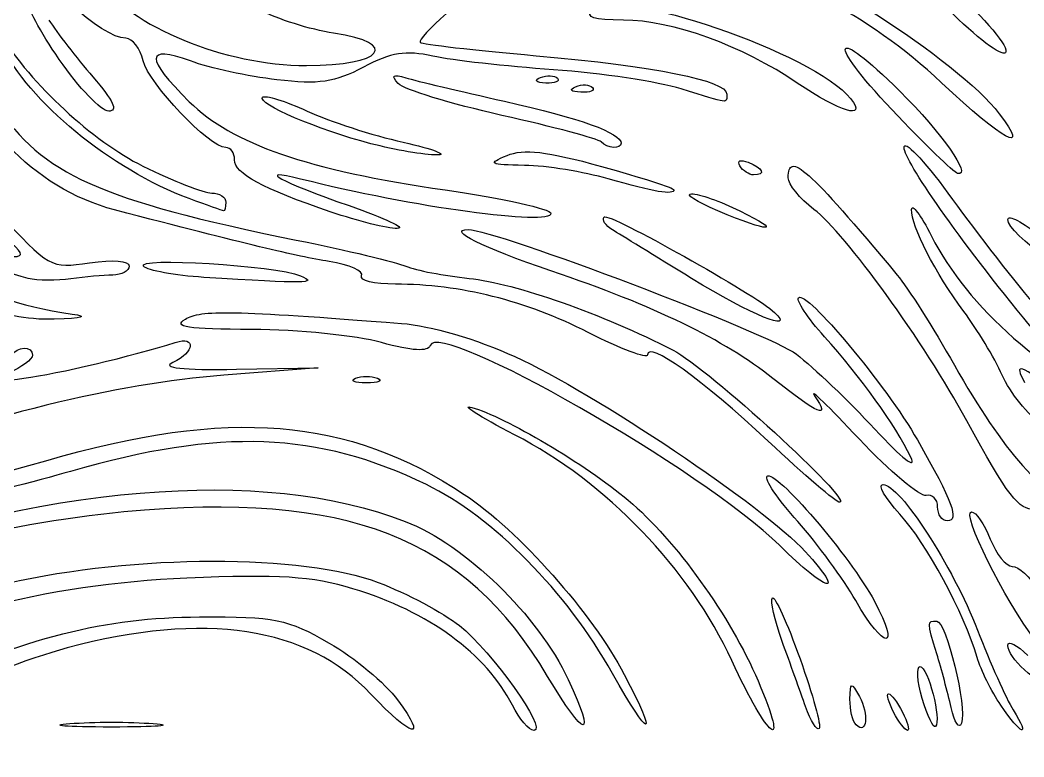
# Model space of a CAD drawing. Header units: millimetres. Extents: x 0.04 to 5.52, y 0.08 to 1.95.
# Drawn here: x 3.516 to 4.376, y 0.078 to 0.709 of the extents above; entities that cross this region are included whole.
import ezdxf

# ---------------------------------------------------------------- set-up
doc = ezdxf.new("R2010")
doc.units = ezdxf.units.MM
doc.layers.add('Layer_1', color=7, linetype='CONTINUOUS')

msp = doc.modelspace()

# ---------------------------------------------------------------- linework, layer by layer
at = {"layer": 'Layer_1', "color": 7}
for points in [[(3.549289, 0.67531)], [(3.961761, 0.659848)], [(4.181888, 0.655187)], [(4.305485, 0.655479)], [(3.991891, 0.652045)], [(4.262943, 0.632398)], [(3.81629, 0.603209)], [(4.013765, 0.604712)], [(4.132708, 0.584206)], [(4.019667, 0.573137)], [(3.660703, 0.556156)], [(3.782393, 0.544601)], [(4.113823, 0.54567)], [(3.522523, 0.487793)], [(3.673173, 0.488665)], [(4.091226, 0.487763)], [(4.376017, 0.453684)], [(3.803108, 0.402202)], [(4.157013, 0.348255)], [(4.302135, 0.29203)], [(4.166551, 0.259092)], [(4.231993, 0.211713)], [(4.125781, 0.160226)], [(4.023433, 0.149259)], [(4.189046, 0.120885)], [(4.289036, 0.127826)], [(4.356364, 0.121966)], [(4.264473, 0.116115)], [(4.313751, 0.120017)], [(3.558303, 0.106246)], [(4.232302, 0.105225)]]:
    msp.add_lwpolyline(points, close=True, dxfattribs=at)
msp.add_lwpolyline([(3.701225, 0.40997), (3.771097, 0.411214), (3.690433, 0.404791)], dxfattribs=at)
for points in [[(4.231398, 0.803164), (4.272874, 0.780372), (4.368509, 0.689846), (4.360317, 0.681132)], [(3.606367, 0.693529), (3.585636, 0.693529), (3.532064, 0.742635), (3.504362, 0.787031)], [(4.370725, 0.773443), (4.396502, 0.740217), (4.429589, 0.699865), (4.444251, 0.683772)], [(4.305485, 0.655479), (4.241961, 0.71511), (4.166444, 0.753355), (4.098758, 0.760175)], [(4.143538, 0.76375), (4.180594, 0.76375), (4.320111, 0.674742), (4.354935, 0.628885)], [(4.42737, 0.691706), (4.408446, 0.712159), (4.385237, 0.739657), (4.375796, 0.752811)], [(3.580141, 0.744538), (3.61178, 0.702874), (3.69083, 0.6704), (3.761064, 0.670215)], [(4.006265, 0.717878), (4.026624, 0.738967), (4.196565, 0.680561), (4.227619, 0.641803)], [(3.549289, 0.67531), (3.532484, 0.69962), (3.520804, 0.721565), (3.523335, 0.724075)], [(3.784277, 0.697978), (3.764599, 0.700951), (3.735922, 0.709944), (3.720551, 0.717962)], [(3.881191, 0.714665), (3.867241, 0.702688), (3.857101, 0.691595), (3.858656, 0.690015)], [(4.032943, 0.709133), (4.007006, 0.709133), (4.000031, 0.71142), (4.006265, 0.717878)], [(4.360317, 0.681132), (4.3571, 0.677711), (4.335069, 0.694443), (4.311356, 0.718312)], [(3.540295, 0.709203), (3.547092, 0.698513), (3.564064, 0.676569), (3.57801, 0.660438)], [(4.181888, 0.655187), (4.134789, 0.687213), (4.07427, 0.709133), (4.032943, 0.709133)], [(4.262943, 0.632398), (4.20587, 0.692678), (4.21165, 0.705929), (4.269819, 0.648159)], [(3.497937, 0.697852), (3.525595, 0.65376), (3.577956, 0.6053), (3.620853, 0.584093)], [(3.761064, 0.670215), (3.826465, 0.670058), (3.842473, 0.689188), (3.784277, 0.697978)], [(3.596675, 0.546533), (3.52631, 0.564857), (3.470814, 0.62483), (3.458052, 0.696339)], [(3.621074, 0.674208), (3.618499, 0.684835), (3.611881, 0.693529), (3.606367, 0.693529)], [(3.858656, 0.690015), (3.860212, 0.688436), (3.904901, 0.68331), (3.957965, 0.678629)], [(3.660701, 0.556156), (3.593953, 0.580853), (3.521758, 0.64004), (3.499831, 0.688039)], [(3.661708, 0.674084), (3.622874, 0.688277), (3.622528, 0.676789), (3.660657, 0.639216)], [(3.869603, 0.678212), (3.846107, 0.68335), (3.833886, 0.681413), (3.809911, 0.668741)], [(3.591607, 0.631109), (3.585139, 0.631109), (3.566096, 0.650999), (3.549289, 0.67531)], [(3.692026, 0.5999), (3.678128, 0.5999), (3.6258, 0.654704), (3.621074, 0.674208)], [(3.735717, 0.657972), (3.711492, 0.660811), (3.678188, 0.668061), (3.661708, 0.674084)], [(3.973003, 0.666533), (3.932383, 0.669404), (3.885852, 0.674659), (3.869603, 0.678212)], [(3.957965, 0.678629), (4.059664, 0.669656), (4.121356, 0.657257), (4.121356, 0.645789)], [(3.809911, 0.668741), (3.785187, 0.655676), (3.77184, 0.653739), (3.735717, 0.657972)], [(3.83986, 0.654777), (3.833385, 0.661855), (3.834951, 0.663004), (3.84642, 0.659593)], [(4.082224, 0.650198), (4.062773, 0.656313), (4.013624, 0.663663), (3.973003, 0.666533)], [(3.57801, 0.660438), (3.595794, 0.639869), (3.599855, 0.631109), (3.591607, 0.631109)], [(3.928741, 0.627504), (3.884534, 0.637392), (3.844537, 0.649665), (3.83986, 0.654777)], [(3.84642, 0.659593), (3.854706, 0.657129), (3.892741, 0.648135), (3.930943, 0.639606)], [(3.966312, 0.655134), (3.957537, 0.655528), (3.955752, 0.657358), (3.961761, 0.659848)], [(3.961761, 0.659846), (3.967199, 0.662098), (3.973696, 0.661822), (3.976198, 0.659232)], [(3.976198, 0.659232), (3.978702, 0.656641), (3.974254, 0.654795), (3.966312, 0.655134)], [(3.991891, 0.652044), (3.997329, 0.6543), (4.003826, 0.65402), (4.006328, 0.65143)], [(4.227619, 0.641803), (4.242476, 0.623261), (4.218533, 0.630268), (4.181888, 0.655187)], [(4.354935, 0.628885), (4.382351, 0.592782), (4.358761, 0.60547), (4.305485, 0.655479)], [(3.996442, 0.647331), (3.987667, 0.647686), (3.985882, 0.649556), (3.991891, 0.652045)], [(4.006328, 0.65143), (4.008832, 0.648835), (4.004383, 0.646993), (3.996442, 0.647331)], [(4.121356, 0.645789), (4.121356, 0.637289), (4.124376, 0.636948), (4.082224, 0.650198)], [(4.269819, 0.648159), (4.305743, 0.612481), (4.332121, 0.574999), (4.319348, 0.577781)], [(3.660657, 0.639216), (3.697562, 0.602851), (3.761582, 0.58078), (3.880165, 0.563541)], [(3.81629, 0.603209), (3.771087, 0.614952), (3.71835, 0.637593), (3.72358, 0.64301)], [(3.72358, 0.64301), (3.725647, 0.645152), (3.74288, 0.639782), (3.761875, 0.63108)], [(3.930943, 0.639606), (3.995258, 0.625246), (4.030966, 0.612366), (4.030966, 0.603527)], [(3.495286, 0.636309), (3.534647, 0.57705), (3.583971, 0.55485), (3.752264, 0.520648)], [(3.761875, 0.63108), (3.780869, 0.622376), (3.817831, 0.610397), (3.844013, 0.60446)], [(4.319348, 0.577781), (4.316096, 0.57849), (4.290713, 0.603067), (4.262943, 0.632398)], [(4.013765, 0.604713), (4.01121, 0.607359), (3.972948, 0.617617), (3.928741, 0.627504)], [(3.872784, 0.593545), (3.862427, 0.593466), (3.837005, 0.597828), (3.81629, 0.603209)], [(3.844013, 0.60446), (3.870194, 0.598522), (3.883141, 0.593611), (3.872784, 0.593545)], [(4.030966, 0.603527), (4.030966, 0.598267), (4.019206, 0.599078), (4.013765, 0.604712)], [(4.27358, 0.600888), (4.275072, 0.605531), (4.293725, 0.585051), (4.315028, 0.555377)], [(3.699537, 0.589448), (3.699537, 0.595196), (3.696155, 0.5999), (3.692026, 0.5999)], [(3.933044, 0.59312), (3.947285, 0.599047), (3.967022, 0.596754), (4.014018, 0.583714)], [(4.174083, 0.57404), (4.174083, 0.597444), (4.190827, 0.582502), (4.267527, 0.490648)], [(4.376017, 0.453684), (4.315752, 0.52774), (4.270819, 0.592309), (4.27358, 0.600888)], [(3.782394, 0.5446), (3.723052, 0.564772), (3.699537, 0.577501), (3.699537, 0.589448)], [(3.948109, 0.584638), (3.917673, 0.585217), (3.916135, 0.586083), (3.933044, 0.59312)], [(4.132708, 0.584206), (4.13007, 0.588629), (4.133102, 0.589937), (4.139796, 0.587273)], [(4.139796, 0.587273), (4.152845, 0.582086), (4.155233, 0.576493), (4.144398, 0.576493)], [(3.620853, 0.584093), (3.646671, 0.57133), (3.673243, 0.560887), (3.679901, 0.560887)], [(3.75603, 0.572957), (3.716142, 0.583074), (3.739589, 0.570217), (3.797641, 0.550134)], [(4.019667, 0.573137), (3.998953, 0.579108), (3.966752, 0.584283), (3.948109, 0.584638)], [(4.014018, 0.583714), (4.048196, 0.57423), (4.076161, 0.565215), (4.076161, 0.563679)], [(4.144398, 0.576493), (4.1405, 0.576493), (4.135239, 0.579966), (4.132708, 0.584206)], [(3.970705, 0.543542), (3.970705, 0.532417), (3.851414, 0.548761), (3.75603, 0.572957)], [(4.076161, 0.563679), (4.076161, 0.558938), (4.058912, 0.561824), (4.019667, 0.573137)], [(4.19611, 0.546935), (4.183995, 0.556213), (4.174083, 0.56841), (4.174083, 0.57404)], [(3.679901, 0.560887), (3.686558, 0.560887), (3.692006, 0.557375), (3.692006, 0.553084)], [(3.880165, 0.563541), (3.929962, 0.556301), (3.970705, 0.547302), (3.970705, 0.543542)], [(4.113823, 0.545667), (4.09518, 0.553571), (4.085011, 0.560137), (4.091226, 0.560258)], [(4.091226, 0.560258), (4.09744, 0.560376), (4.116083, 0.553832), (4.132654, 0.545709)], [(3.690124, 0.545624), (3.689088, 0.545821), (3.675849, 0.550552), (3.660703, 0.556156)], [(3.692006, 0.553084), (3.692006, 0.548793), (3.691159, 0.545436), (3.690124, 0.545624)], [(4.279878, 0.546828), (4.280075, 0.552405), (4.287722, 0.542124), (4.296894, 0.523981)], [(4.315028, 0.555377), (4.33633, 0.525704), (4.369347, 0.483466), (4.388399, 0.461517)], [(3.522523, 0.487796), (3.489247, 0.495908), (3.470805, 0.511637), (3.457841, 0.542967)], [(3.496053, 0.545397), (3.541027, 0.496439), (3.541227, 0.496327), (3.575144, 0.501143)], [(3.780543, 0.50225), (3.752278, 0.50682), (3.711044, 0.516751), (3.596675, 0.546533)], [(3.838887, 0.530587), (3.830601, 0.530548), (3.805179, 0.536856), (3.782393, 0.544601)], [(3.797641, 0.550134), (3.828612, 0.539421), (3.847173, 0.530625), (3.838887, 0.530587)], [(4.016302, 0.540495), (4.02014, 0.544472), (4.14731, 0.473165), (4.162408, 0.45857)], [(4.132654, 0.545709), (4.171134, 0.526848), (4.158277, 0.526819), (4.113823, 0.54567)], [(4.327143, 0.365809), (4.290459, 0.433357), (4.223427, 0.526015), (4.19611, 0.546935)], [(4.324685, 0.459438), (4.300321, 0.491917), (4.279404, 0.532712), (4.279878, 0.546828)], [(4.362395, 0.538184), (4.362395, 0.542809), (4.375106, 0.536216), (4.390642, 0.523528)], [(4.023496, 0.529356), (4.017317, 0.533178), (4.014079, 0.538193), (4.016302, 0.540495)], [(4.471616, 0.458515), (4.419246, 0.484533), (4.362395, 0.526002), (4.362395, 0.538184)], [(3.970706, 0.494272), (3.911905, 0.514221), (3.880962, 0.529661), (3.899781, 0.529661)], [(3.899781, 0.529661), (3.922904, 0.529661), (4.158513, 0.440228), (4.181082, 0.422884)], [(4.091226, 0.487763), (4.060154, 0.506815), (4.029676, 0.525531), (4.023496, 0.529356)], [(3.510264, 0.506443), (3.519403, 0.506561), (3.517759, 0.510408), (3.503805, 0.521513)], [(3.752264, 0.520648), (3.795764, 0.511808), (3.838135, 0.501719), (3.846421, 0.498228)], [(4.296894, 0.523981), (4.327617, 0.463206), (4.395963, 0.402956), (4.471041, 0.370462)], [(3.575144, 0.501143), (3.595517, 0.504036), (3.609147, 0.502902), (3.609147, 0.498316)], [(3.621476, 0.498218), (3.613673, 0.506254), (3.734424, 0.498915), (3.75603, 0.490039)], [(3.808345, 0.489957), (3.81068, 0.493867), (3.798168, 0.4994), (3.780543, 0.50225)], [(3.456957, 0.496724), (3.480957, 0.476177), (3.513073, 0.46388), (3.560186, 0.457198)], [(3.595024, 0.490663), (3.587256, 0.490663), (3.571155, 0.48919), (3.559244, 0.487391)], [(3.609147, 0.498316), (3.609147, 0.494107), (3.602791, 0.490663), (3.595024, 0.490663)], [(3.673173, 0.488667), (3.648316, 0.490237), (3.625052, 0.494534), (3.621476, 0.498218)], [(3.846421, 0.498228), (3.854706, 0.494736), (3.879096, 0.490036), (3.900621, 0.487781)], [(4.160967, 0.40205), (4.118993, 0.435349), (4.05978, 0.464051), (3.970706, 0.494272)], [(4.267527, 0.490648), (4.276486, 0.479919), (4.298531, 0.445209), (4.316517, 0.413513)], [(3.559244, 0.487391), (3.547334, 0.485592), (3.530809, 0.485773), (3.522523, 0.487793)], [(3.75603, 0.490039), (3.772299, 0.483356), (3.760382, 0.483159), (3.673173, 0.488665)], [(3.837415, 0.482846), (3.819093, 0.482846), (3.806012, 0.486047), (3.808345, 0.489957)], [(4.002719, 0.441385), (3.949099, 0.468709), (3.892732, 0.482846), (3.837415, 0.482846)], [(3.900621, 0.487781), (3.940321, 0.483623), (4.01505, 0.457313), (4.07551, 0.426206)], [(4.162408, 0.45857), (4.181056, 0.440544), (4.142347, 0.456421), (4.091226, 0.487763)], [(4.182994, 0.47127), (4.189543, 0.478054), (4.258169, 0.395911), (4.284822, 0.349387)], [(3.545003, 0.452824), (3.520885, 0.452076), (3.497915, 0.456826), (3.481482, 0.465954)], [(4.205159, 0.437839), (4.190677, 0.453853), (4.180703, 0.468897), (4.182994, 0.47127)], [(3.560186, 0.457198), (3.574852, 0.455119), (3.569523, 0.453583), (3.545003, 0.452824)], [(3.657312, 0.452893), (3.670676, 0.460931), (3.696828, 0.46042), (3.842669, 0.449267)], [(4.357548, 0.404821), (4.35074, 0.419841), (4.335952, 0.444418), (4.324685, 0.459438)], [(3.714602, 0.44398), (3.65882, 0.444256), (3.646189, 0.4462), (3.657312, 0.452893)], [(3.842669, 0.449267), (3.867139, 0.447397), (3.906913, 0.435732), (3.939781, 0.420789)], [(4.166551, 0.259092), (4.101412, 0.323206), (3.87446, 0.452944), (3.867155, 0.430243)], [(4.416162, 0.417206), (4.412378, 0.414784), (4.394314, 0.4312), (4.376017, 0.453684)], [(3.825338, 0.432846), (3.80379, 0.438788), (3.753959, 0.443798), (3.714602, 0.44398)], [(4.053563, 0.422294), (4.053563, 0.418542), (4.030683, 0.427135), (4.002719, 0.441385)], [(3.508014, 0.421359), (3.513152, 0.429969), (3.52629, 0.430382), (3.52629, 0.421934)], [(3.518757, 0.40221), (3.548728, 0.406246), (3.610786, 0.420909), (3.648693, 0.432911)], [(3.648693, 0.432911), (3.667021, 0.438713), (3.665283, 0.424385), (3.646614, 0.415768)], [(3.867155, 0.430243), (3.865375, 0.424713), (3.851755, 0.42556), (3.825338, 0.432846)], [(4.157013, 0.348255), (4.100119, 0.401488), (4.053563, 0.434808), (4.053563, 0.422294)], [(4.279111, 0.334601), (4.265736, 0.362197), (4.235902, 0.403845), (4.205159, 0.437839)], [(3.52629, 0.421934), (3.52629, 0.418469), (3.516968, 0.411589), (3.505575, 0.406641)], [(4.07551, 0.426206), (4.105194, 0.410934), (4.230272, 0.296696), (4.218173, 0.295907)], [(4.181082, 0.422884), (4.195876, 0.411516), (4.226111, 0.382613), (4.248273, 0.358655)], [(3.646614, 0.415768), (3.636366, 0.411038), (3.654308, 0.409133), (3.701225, 0.40997)], [(3.939781, 0.420789), (4.008251, 0.38966), (4.153594, 0.292131), (4.188743, 0.253729)], [(4.316517, 0.413513), (4.358863, 0.338893), (4.391806, 0.301731), (4.431806, 0.283465)], [(4.409086, 0.387692), (4.371015, 0.414982), (4.367585, 0.416133), (4.376661, 0.398566)], [(3.690433, 0.404791), (3.595547, 0.397235), (3.495092, 0.372446), (3.341845, 0.318769)], [(3.505575, 0.406641), (3.486899, 0.39853), (3.488195, 0.398094), (3.518757, 0.40221)], [(4.391744, 0.362388), (4.379744, 0.370707), (4.364357, 0.389802), (4.357548, 0.404821)], [(3.812524, 0.398265), (3.802167, 0.398265), (3.79793, 0.400037), (3.803108, 0.402202)], [(3.803108, 0.402202), (3.808287, 0.404367), (3.816761, 0.404367), (3.82194, 0.402202)], [(3.82194, 0.402202), (3.827118, 0.400037), (3.822881, 0.398265), (3.812524, 0.398265)], [(4.19665, 0.387267), (4.211043, 0.366378), (4.200343, 0.37081), (4.160967, 0.40205)], [(4.234979, 0.350206), (4.208724, 0.378099), (4.191476, 0.394777), (4.19665, 0.387267)], [(3.939457, 0.35383), (3.909001, 0.369507), (3.892557, 0.380013), (3.902914, 0.377178)], [(3.537588, 0.331546), (3.694705, 0.377153), (3.796738, 0.368941), (3.896449, 0.302664)], [(3.902914, 0.377178), (3.931212, 0.369431), (4.000433, 0.328396), (4.036957, 0.297716)], [(4.385392, 0.290119), (4.371883, 0.288741), (4.362077, 0.301482), (4.327143, 0.365809)], [(3.863901, 0.31115), (3.770476, 0.356435), (3.687671, 0.359493), (3.558894, 0.322413)], [(4.125781, 0.160226), (4.089836, 0.238626), (4.017752, 0.313528), (3.939457, 0.35383)], [(4.248273, 0.358655), (4.271712, 0.333315), (4.284611, 0.323254), (4.279111, 0.334601)], [(4.218173, 0.295907), (4.215496, 0.295749), (4.187972, 0.319289), (4.157013, 0.348255)], [(4.292425, 0.301783), (4.287084, 0.300523), (4.261233, 0.322312), (4.234979, 0.350206)], [(4.284822, 0.349387), (4.315009, 0.296693), (4.321185, 0.279984), (4.310474, 0.279984)], [(2.999016, 0.211005), (3.07926, 0.219035), (3.38818, 0.288177), (3.537588, 0.331546)], [(3.326679, 0.236011), (3.535233, 0.311251), (3.723273, 0.327022), (3.845767, 0.279549)], [(3.558894, 0.322413), (3.50022, 0.305518), (3.376277, 0.275594), (3.153432, 0.22452)], [(4.155977, 0.318344), (4.162537, 0.32499), (4.227673, 0.249094), (4.248007, 0.21111)], [(4.023433, 0.149259), (3.98433, 0.219144), (3.92088, 0.283531), (3.863901, 0.31115)], [(4.182315, 0.279331), (4.165357, 0.298284), (4.153506, 0.31584), (4.155977, 0.318344)], [(4.269735, 0.285816), (4.25693, 0.299763), (4.250474, 0.311174), (4.25539, 0.311174)], [(4.25539, 0.311174), (4.269771, 0.311174), (4.315097, 0.241294), (4.336364, 0.186335)], [(3.96787, 0.146785), (3.896487, 0.26658), (3.796036, 0.305524), (3.604599, 0.287623)], [(3.896449, 0.302664), (3.943159, 0.271616), (4.006334, 0.20053), (4.033596, 0.148342)], [(4.302135, 0.29203), (4.302135, 0.298655), (4.297766, 0.303044), (4.292425, 0.301783)], [(4.036957, 0.297716), (4.077538, 0.263628), (4.124778, 0.197906), (4.148303, 0.142806)], [(3.604599, 0.287623), (3.500154, 0.277856), (3.382849, 0.247587), (3.261978, 0.199211)], [(4.336044, 0.162928), (4.32477, 0.201307), (4.292618, 0.260893), (4.269735, 0.285816)], [(4.310474, 0.279984), (4.305887, 0.279984), (4.302135, 0.285405), (4.302135, 0.29203)], [(4.38661, 0.176601), (4.35955, 0.212191), (4.321893, 0.287785), (4.331224, 0.287785)], [(4.331224, 0.287785), (4.334933, 0.287785), (4.342182, 0.277252), (4.34733, 0.264378)], [(3.845767, 0.279549), (3.897357, 0.259555), (3.959804, 0.198987), (3.985485, 0.144037)], [(4.231993, 0.211712), (4.221627, 0.22995), (4.199272, 0.260379), (4.182315, 0.279331)], [(4.188743, 0.253729), (4.224799, 0.214334), (4.207867, 0.218426), (4.166551, 0.259092)], [(4.34733, 0.264378), (4.352478, 0.251504), (4.360974, 0.240971), (4.366209, 0.240971)], [(3.504962, 0.226614), (3.613242, 0.25147), (3.758741, 0.25176), (3.822727, 0.227248)], [(4.366209, 0.240971), (4.371444, 0.240971), (4.381461, 0.231907), (4.388468, 0.22083)], [(3.800899, 0.221884), (3.765632, 0.232504), (3.737747, 0.23427), (3.658611, 0.230901)], [(3.658611, 0.230901), (3.536638, 0.225707), (3.428747, 0.197473), (3.310965, 0.139925)], [(3.822727, 0.227248), (3.846982, 0.217956), (3.878243, 0.201334), (3.892196, 0.19031)], [(3.937676, 0.121969), (3.915423, 0.166098), (3.865818, 0.202335), (3.800899, 0.221884)], [(4.160561, 0.213943), (4.162605, 0.216061), (4.173267, 0.192579), (4.184252, 0.161759)], [(4.168917, 0.176758), (4.162276, 0.195092), (4.158516, 0.211825), (4.160561, 0.213943)], [(4.248007, 0.21111), (4.270936, 0.168278), (4.256367, 0.168826), (4.231993, 0.211713)], [(3.816432, 0.13157), (3.761894, 0.189424), (3.673997, 0.20277), (3.556065, 0.171105)], [(3.669407, 0.197661), (3.734709, 0.198015), (3.744426, 0.196055), (3.780544, 0.175326)], [(3.413303, 0.132395), (3.524593, 0.181272), (3.587194, 0.197225), (3.669407, 0.197661)], [(3.892196, 0.19031), (3.920164, 0.168214), (3.968415, 0.100512), (3.956196, 0.100512)], [(4.301513, 0.166044), (4.293023, 0.193837), (4.293022, 0.194139), (4.301394, 0.194139)], [(4.301394, 0.194139), (4.309684, 0.194139), (4.32753, 0.120475), (4.322606, 0.106585)], [(4.336364, 0.186335), (4.347158, 0.158442), (4.360898, 0.12772), (4.366898, 0.118064)], [(3.780544, 0.175326), (3.802312, 0.162832), (3.828754, 0.140888), (3.839304, 0.126561)], [(4.189046, 0.120885), (4.184615, 0.133281), (4.175557, 0.158424), (4.168917, 0.176758)], [(4.362395, 0.173319), (4.362395, 0.177693), (4.370046, 0.173826), (4.379397, 0.164727)], [(4.407745, 0.132643), (4.385189, 0.141964), (4.362395, 0.162409), (4.362395, 0.173319)], [(3.556065, 0.171105), (3.522458, 0.162081), (3.471588, 0.142506), (3.443021, 0.127604)], [(4.31374, 0.120017), (4.310815, 0.132891), (4.305313, 0.153603), (4.301513, 0.166044)], [(4.148303, 0.142806), (4.176085, 0.077735), (4.156741, 0.092697), (4.125781, 0.160226)], [(4.184252, 0.161759), (4.195237, 0.13094), (4.202622, 0.104064), (4.200663, 0.102035)], [(4.289037, 0.127826), (4.284588, 0.142841), (4.283751, 0.155127), (4.287175, 0.155127)], [(4.287175, 0.155127), (4.293903, 0.155127), (4.30566, 0.109365), (4.300346, 0.103861)], [(4.356364, 0.121965), (4.34834, 0.133767), (4.339196, 0.1522), (4.336044, 0.162928)], [(3.985485, 0.144037), (4.010223, 0.091102), (4.000111, 0.09268), (3.96787, 0.146785)], [(4.033596, 0.148342), (4.063469, 0.091157), (4.055544, 0.091872), (4.023433, 0.149259)], [(4.227039, 0.127169), (4.227236, 0.142178), (4.22787, 0.142354), (4.235105, 0.129476)], [(3.839304, 0.126561), (3.865629, 0.090809), (3.852054, 0.093783), (3.816432, 0.13157)], [(4.235105, 0.129476), (4.243531, 0.114479), (4.241376, 0.095827), (4.232302, 0.105225)], [(4.264473, 0.116115), (4.260039, 0.124698), (4.258105, 0.13172), (4.260177, 0.13172)], [(4.260177, 0.13172), (4.262248, 0.13172), (4.267571, 0.124698), (4.272006, 0.116115)], [(3.956196, 0.100512), (3.951961, 0.100512), (3.943627, 0.110168), (3.937676, 0.121969)], [(4.200663, 0.102035), (4.198703, 0.100007), (4.193477, 0.108489), (4.189046, 0.120885)], [(4.232303, 0.105224), (4.229283, 0.108354), (4.226913, 0.118228), (4.227039, 0.127169)], [(4.300346, 0.103861), (4.298574, 0.102026), (4.293485, 0.112809), (4.289036, 0.127826)], [(4.366898, 0.118064), (4.382422, 0.093082), (4.373843, 0.096259), (4.356364, 0.121966)], [(4.276302, 0.100511), (4.274231, 0.100511), (4.268907, 0.107533), (4.264473, 0.116115)], [(4.272006, 0.116115), (4.27644, 0.107533), (4.278373, 0.100511), (4.276302, 0.100511)], [(4.322606, 0.106585), (4.320661, 0.101099), (4.316675, 0.107144), (4.313751, 0.120017)], [(3.594082, 0.103324), (3.554725, 0.103324), (3.538624, 0.104639), (3.558303, 0.106246)], [(3.558303, 0.106246), (3.577982, 0.107852), (3.610183, 0.107852), (3.629862, 0.106246)], [(3.629862, 0.106246), (3.64954, 0.104639), (3.63344, 0.103324), (3.594082, 0.103324)]]:
    msp.add_open_spline(points, degree=3, dxfattribs=at)

doc.saveas('drawing.dxf')
